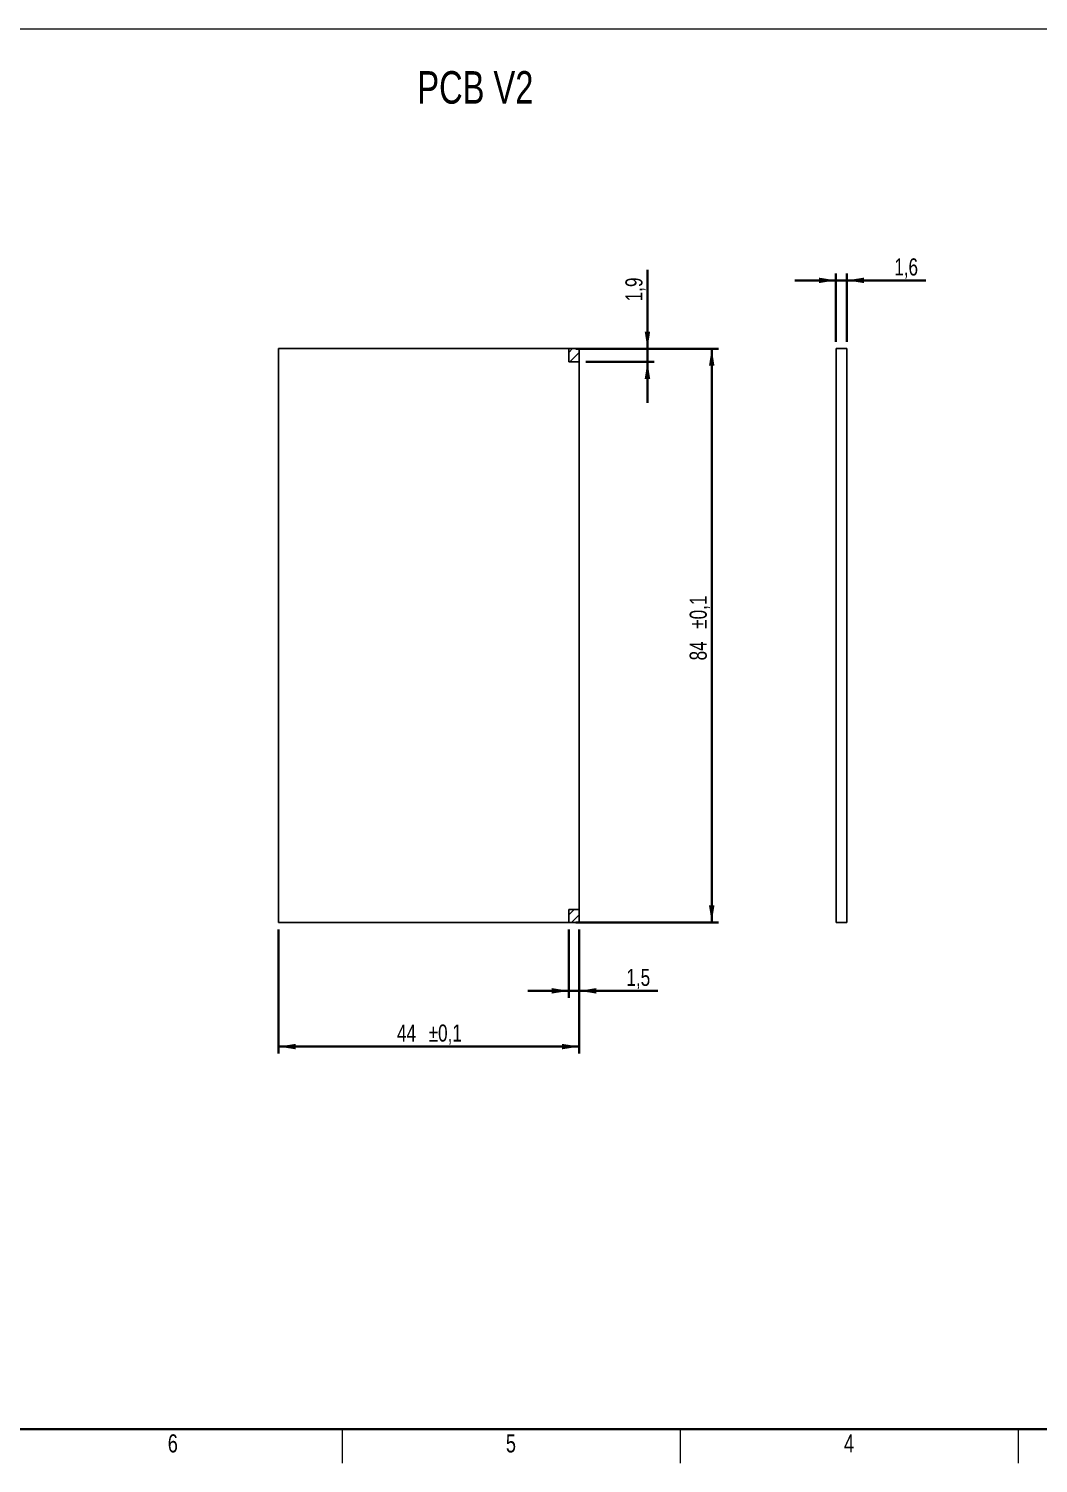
# Paper-space layout 'PCB' of a CAD drawing. Header units: millimetres. Extents: x 0 to 594, y 0 to 420.
# Drawn here: x 300.6 to 448.4, y 0 to 210 of the extents above; entities that cross this region are included whole.
import ezdxf

# ---------------------------------------------------------------- set-up
doc = ezdxf.new("R2010")
doc.units = ezdxf.units.MM
doc.linetypes.add('SLD-Solido', pattern=[0])
doc.layers.add('FORMAT', color=7, linetype='SLD-Solido', lineweight=35)
doc.styles.add('SLDTEXTSTYLE0', font='TXT', dxfattribs={"width": 0.75})
doc.dimstyles.new('SLDDIMSTYLE1', dxfattribs={"dimtxt": 2.5, "dimasz": 2.5, "dimexe": 0, "dimexo": 0.0625, "dimtad": 1, "dimdec": 1, "dimrnd": 1e-09, "dimzin": 12, "dimdsep": 46, "dimtxsty": 'SLDTEXTSTYLE0', "dimsah": 1, "dimcen": 0.09, "dimadec": 0, "dimazin": 3, "dimtfac": 1, "dimtdec": 1, "dimtmove": 0, "dimatfit": 0, "dimfxl": 1, "dimfrac": 2, "dimtolj": 1, "dimtzin": 12, "dimarcsym": 0})
doc.dimstyles.new('SLDDIMSTYLE3', dxfattribs={"dimtxt": 2.5, "dimasz": 2.5, "dimexe": 0, "dimexo": 0.0625, "dimtad": 1, "dimdec": 1, "dimrnd": 1e-09, "dimzin": 12, "dimdsep": 46, "dimtxsty": 'SLDTEXTSTYLE0', "dimsah": 1, "dimcen": 0.09, "dimadec": 0, "dimazin": 3, "dimtol": 1, "dimtp": 0.1, "dimtm": 0.1, "dimtfac": 1, "dimtdec": 1, "dimtofl": 0, "dimtmove": 0, "dimatfit": 3, "dimfxl": 1, "dimfrac": 2, "dimtolj": 1, "dimarcsym": 0})

# ---------------------------------------------------------------- blocks, each defined once
blk = doc.blocks.new('SW_HATCH_0')
at = {"color": 0, "linetype": 'SLD-Solido', "lineweight": 25}
for p, q in [((0, 0), (-0.79, -0.79)), ((0.71, -0.78), (-0.42, -1.92))]:
    blk.add_line(p, q, dxfattribs=at)
blk = doc.blocks.new('SW_HATCH_1')
at = {"color": 0, "linetype": 'SLD-Solido', "lineweight": 25}
for p, q in [((0, 0), (-0.55, -0.55)), ((0.95, -0.54), (-0.42, -1.92))]:
    blk.add_line(p, q, dxfattribs=at)
blk = doc.blocks.new('_D_20')
at = {"layer": 'FORMAT'}
for p, q in [((380.71, 163.16), (401.62, 163.16)), ((400.62, 163.16), (400.62, 79.16)), ((380.71, 79.16), (401.62, 79.16))]:
    blk.add_line(p, q, dxfattribs=at)
for points in [[(400.62, 163.16), (400.22, 160.66), (401.02, 160.66)], [(400.62, 79.16), (401.02, 81.66), (400.22, 81.66)]]:
    blk.add_solid(points, dxfattribs=at)
at = {"layer": 'FORMAT', "char_height": 2.5, "attachment_point": 1, "rotation": 90, "style": 'SLDTEXTSTYLE0'}
for s, insert in [('±0,1', (397.39, 122.16)), ('84', (397.39, 117.53))]:
    blk.add_mtext(s, dxfattribs=dict(at, insert=insert))
blk = doc.blocks.new('_D_21')
at = {"layer": 'FORMAT'}
for p, q in [((337.21, 78.16), (337.21, 60)), ((381.21, 78.16), (381.21, 60)), ((337.21, 61), (381.21, 61))]:
    blk.add_line(p, q, dxfattribs=at)
for points in [[(337.21, 61), (339.71, 60.6), (339.71, 61.4)], [(381.21, 61), (378.71, 61.4), (378.71, 60.6)]]:
    blk.add_solid(points, dxfattribs=at)
at = {"layer": 'FORMAT', "char_height": 2.5, "attachment_point": 1, "style": 'SLDTEXTSTYLE0'}
for s, insert in [('44', (354.54, 64.23)), ('±0,1', (359.18, 64.23))]:
    blk.add_mtext(s, dxfattribs=dict(at, insert=insert))
blk = doc.blocks.new('_D_22')
at = {"layer": 'FORMAT'}
for p, q in [((391.21, 163.16), (391.21, 174.7)), ((382.21, 163.16), (392.21, 163.16)), ((391.21, 161.24), (391.21, 163.16)), ((382.21, 161.24), (392.21, 161.24)), ((391.21, 161.24), (391.21, 155.24))]:
    blk.add_line(p, q, dxfattribs=at)
for points in [[(391.21, 163.16), (391.61, 165.66), (390.81, 165.66)], [(391.21, 161.24), (390.81, 158.74), (391.61, 158.74)]]:
    blk.add_solid(points, dxfattribs=at)
at = {"layer": 'FORMAT', "insert": (387.98, 170.09), "char_height": 2.5, "attachment_point": 1, "rotation": 90, "style": 'SLDTEXTSTYLE0'}
blk.add_mtext('1,9', dxfattribs=at)
blk = doc.blocks.new('_D_23')
at = {"layer": 'FORMAT'}
for p, q in [((379.71, 78.16), (379.71, 68.16)), ((381.21, 78.16), (381.21, 68.16)), ((379.71, 69.16), (373.71, 69.16)), ((379.71, 69.16), (381.21, 69.16)), ((381.21, 69.16), (392.75, 69.16))]:
    blk.add_line(p, q, dxfattribs=at)
for points in [[(379.71, 69.16), (377.21, 69.56), (377.21, 68.76)], [(381.21, 69.16), (383.71, 68.76), (383.71, 69.56)]]:
    blk.add_solid(points, dxfattribs=at)
at = {"layer": 'FORMAT', "insert": (388.13, 72.38), "char_height": 2.5, "attachment_point": 1, "style": 'SLDTEXTSTYLE0'}
blk.add_mtext('1,5', dxfattribs=at)
blk = doc.blocks.new('_D_24')
at = {"layer": 'FORMAT'}
for p, q in [((418.81, 173.16), (412.81, 173.16)), ((418.81, 164.16), (418.81, 174.16)), ((420.41, 173.16), (418.81, 173.16)), ((420.41, 164.16), (420.41, 174.16)), ((420.41, 173.16), (431.96, 173.16))]:
    blk.add_line(p, q, dxfattribs=at)
for points in [[(418.81, 173.16), (416.31, 173.56), (416.31, 172.76)], [(420.41, 173.16), (422.91, 172.76), (422.91, 173.56)]]:
    blk.add_solid(points, dxfattribs=at)
at = {"layer": 'FORMAT', "insert": (427.34, 176.38), "char_height": 2.5, "attachment_point": 1, "style": 'SLDTEXTSTYLE0'}
blk.add_mtext('1,6', dxfattribs=at)

psp = doc.layouts.new('PCB')

# ---------------------------------------------------------------- linework, layer by layer
at = {"color": 7, "linetype": 'SLD-Solido', "lineweight": 25}
for p, q in [((379.706, 163.162), (337.206, 163.162)), ((337.206, 163.162), (337.206, 79.162)), ((379.706, 163.162), (379.706, 161.242)), ((381.206, 163.162), (379.706, 163.162)), ((381.206, 161.242), (381.206, 163.162)), ((420.415, 163.162), (418.815, 163.162)), ((418.815, 163.162), (418.815, 79.162)), ((420.415, 163.162), (420.415, 79.162)), ((379.706, 161.242), (381.206, 161.242)), ((381.206, 81.082), (381.206, 161.242)), ((381.206, 81.082), (379.706, 81.082)), ((379.706, 81.082), (379.706, 79.162)), ((381.206, 79.162), (381.206, 81.082)), ((337.206, 79.162), (379.706, 79.162)), ((379.706, 79.162), (381.206, 79.162)), ((420.415, 79.162), (418.815, 79.162))]:
    psp.add_line(p, q, dxfattribs=at)
at = {"color": 7, "linetype": 'SLD-Solido', "lineweight": 35}
psp.add_line((589, 5), (5, 5), dxfattribs=at)
at = {"color": 7, "linetype": 'SLD-Solido', "lineweight": 18}
for p, q in [((346.5, 5), (346.5, 0)), ((396, 5), (396, 0)), ((445.5, 5), (445.5, 0))]:
    psp.add_line(p, q, dxfattribs=at)
at = {"layer": 'FORMAT', "lineweight": 18}
psp.add_line((5.001, 210), (588.999, 210), dxfattribs=at)

# ---------------------------------------------------------------- block references
at = {"color": 7, "linetype": 'SLD-Solido', "lineweight": 25}
for name, p in [('SW_HATCH_1', (380.252, 163.162)), ('SW_HATCH_0', (380.491, 81.082))]:
    psp.add_blockref(name, p, dxfattribs=at)

# ---------------------------------------------------------------- texts
at = {"color": 7, "linetype": 'Continuous', "lineweight": 0, "char_height": 2.646, "attachment_point": 2, "style": 'SLDTEXTSTYLE0'}
for s, insert in [('6', (321.723, 4.237)), ('5', (371.223, 4.237)), ('4', (420.723, 4.237))]:
    psp.add_mtext(s, dxfattribs=dict(at, insert=insert))
at = {"layer": 'FORMAT', "insert": (357.523, 203.787), "char_height": 4.7625, "attachment_point": 1, "style": 'SLDTEXTSTYLE0'}
psp.add_mtext('PCB V2', dxfattribs=at)

# ---------------------------------------------------------------- dimensions: what is measured, and where the dimension line sits
at = {"layer": 'FORMAT'}
for base, p1, p2, dimstyle, picture, middle in [((418.815, 173.162), (420.415, 163.162), (418.815, 163.162), 'SLDDIMSTYLE1', '_D_24', (429.647, 173.162)), ((381.206, 61.005), (337.206, 79.162), (381.206, 79.162), 'SLDDIMSTYLE3', '_D_21', (360.077, 61.005)), ((381.206, 69.162), (379.706, 79.162), (381.206, 79.162), 'SLDDIMSTYLE1', '_D_23', (390.438, 69.162))]:
    dim = psp.add_linear_dim(base=base, p1=p1, p2=p2, dimstyle=dimstyle, dxfattribs=at)
    dim.commit()
    dim.dimension.update_dxf_attribs({"geometry": picture, "text_midpoint": middle, "dimtype": 160})
for base, p1, p2, dimstyle, picture, middle in [((391.206, 163.162), (381.206, 161.242), (381.206, 163.162), 'SLDDIMSTYLE1', '_D_22', (391.206, 172.395)), ((400.615, 79.162), (379.706, 163.162), (379.706, 79.162), 'SLDDIMSTYLE3', '_D_20', (400.615, 123.065))]:
    dim = psp.add_linear_dim(base=base, p1=p1, p2=p2, angle=90, dimstyle=dimstyle, dxfattribs=at)
    dim.commit()
    dim.dimension.update_dxf_attribs({"geometry": picture, "text_midpoint": middle, "dimtype": 160})

doc.saveas('drawing.dxf')
